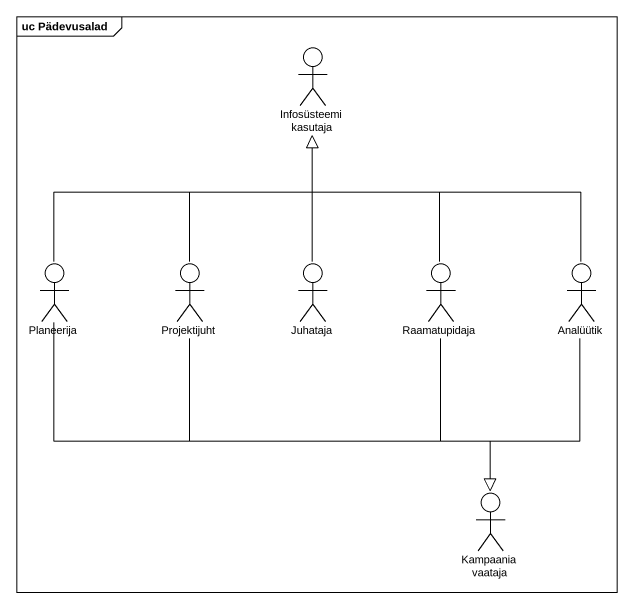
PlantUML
@startuml
mainframe uc Pädevusalad
actor "Infosüsteemi kasutaja" as Infosüsteemi_kasutaja
actor Planeerija
actor Projektijuht
actor Juhataja
actor Raamatupidaja
actor Analüütik
actor "Kampaania vaataja" as Kampaania_vaataja
Planeerija -up-|> Infosüsteemi_kasutaja
Planeerija -right-|> Kampaania_vaataja
Projektijuht -up-|> Infosüsteemi_kasutaja
Projektijuht --|> Kampaania_vaataja
Juhataja -up-|> Infosüsteemi_kasutaja
Raamatupidaja -up-|> Infosüsteemi_kasutaja
Raamatupidaja --|> Kampaania_vaataja
Analüütik -up-|> Infosüsteemi_kasutaja
Analüütik --|> Kampaania_vaataja
@enduml
